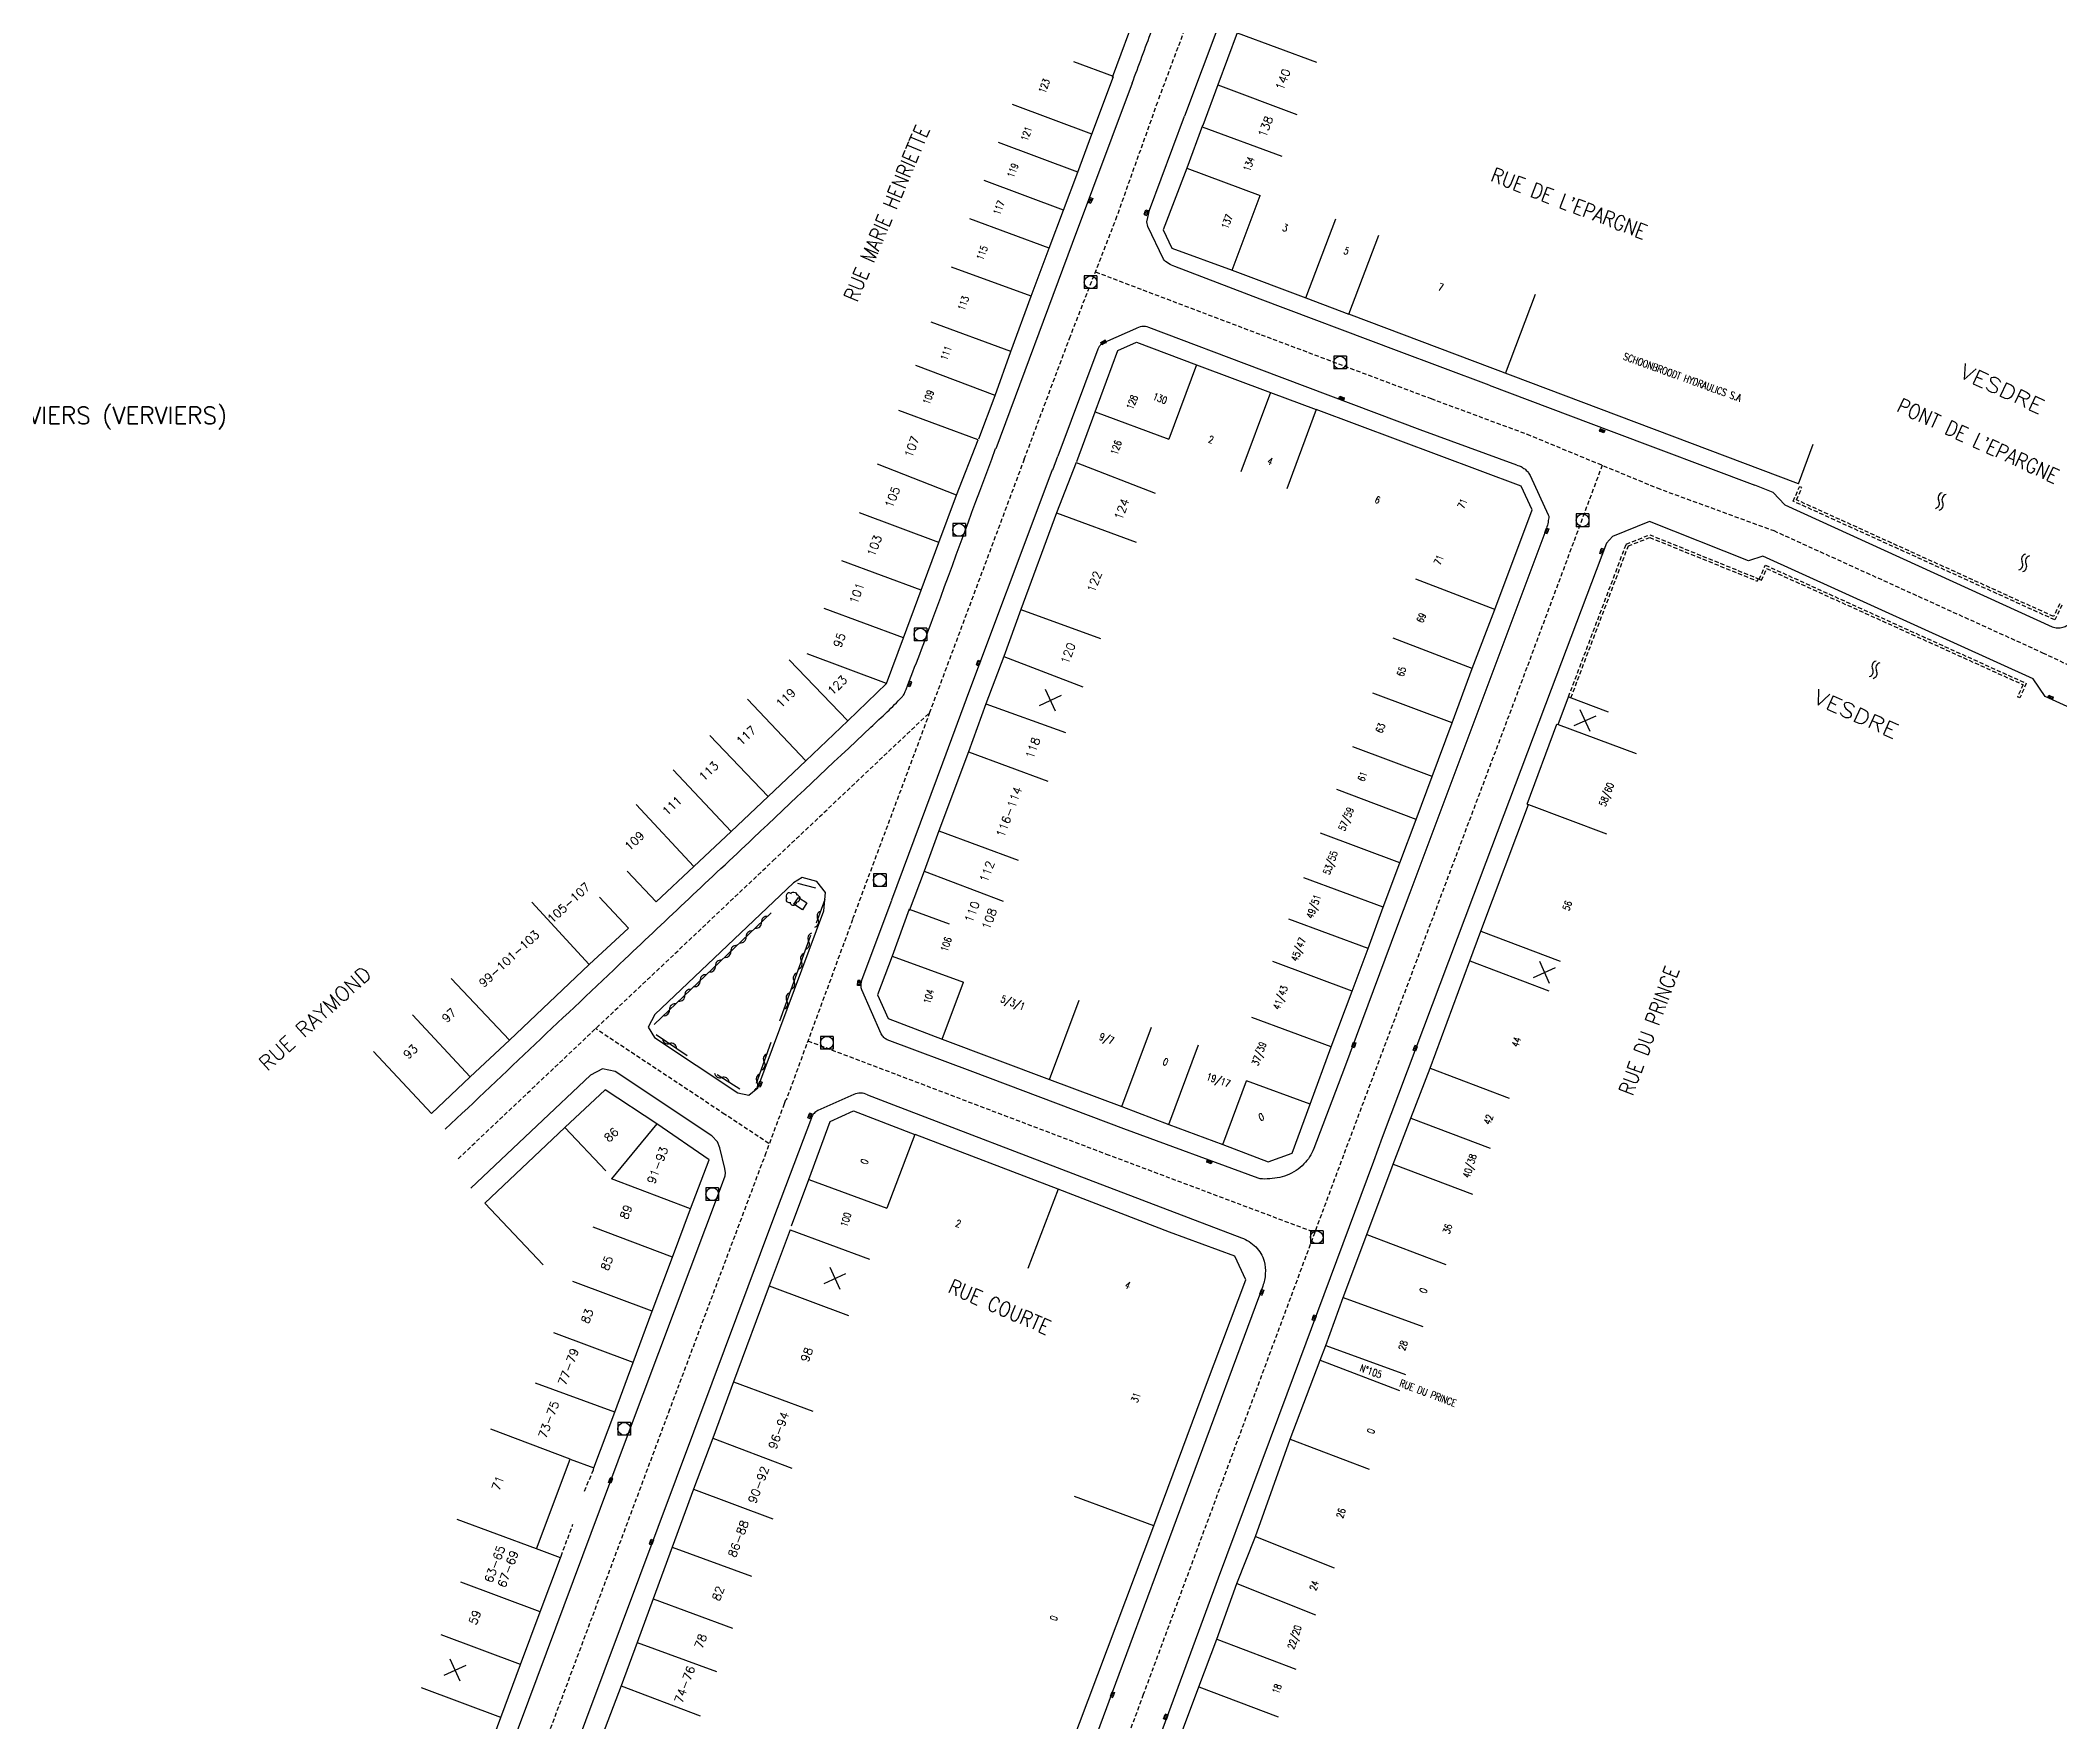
# Model space of a CAD drawing. Header units: millimetres. Extents: x 256000 to 257000, y 144000 to 145001.
# Drawn here: x 256519 to 256757.5, y 144110.5 to 144309 of the extents above; entities that cross this region are included whole.
import ezdxf
from ezdxf.enums import TextEntityAlignment as Align

# ---------------------------------------------------------------- set-up
doc = ezdxf.new("R2010")
doc.units = ezdxf.units.MM
doc.linetypes.add('DASHED', pattern=[0.75, 0.5, -0.25])
doc.layers.get('0').update_dxf_attribs({"linetype": 'CONTINUOUS'})
for name, color, linetype in [('W0001', 6, 'DASHED'), ('W0008', 7, 'CONTINUOUS'), ('W0100', 7, 'CONTINUOUS'), ('W0112', 1, 'DASHED'), ('W0300', 7, 'CONTINUOUS'), ('W0310', 3, 'CONTINUOUS'), ('W0400', 7, 'CONTINUOUS'), ('W0420', 7, 'CONTINUOUS'), ('W0500', 5, 'DASHED'), ('W0980', 7, 'CONTINUOUS'), ('W0984', 7, 'CONTINUOUS'), ('W0989', 7, 'CONTINUOUS'), ('W0991', 7, 'CONTINUOUS'), ('W1102', 7, 'CONTINUOUS')]:
    doc.layers.add(name, color=color, linetype=linetype)
doc.styles.get("Standard").update_dxf_attribs({"font": 'romans.shx', "width": 0.85})

# ---------------------------------------------------------------- blocks, each defined once
blk = doc.blocks.new('t500o')
at = {"color": 0, "linetype": 'Continuous'}
for centre, start, end in [((-0.5, 0.625), 216.8699, 323.1301), ((0.5, -0.125), 36.8699, 143.1301), ((0.5, -0.625), 36.8699, 143.1301), ((-0.5, 0.125), 216.8699, 323.1301)]:
    blk.add_arc(centre, 0.625, start, end, dxfattribs=at)
blk = doc.blocks.new('t991o')
at = {"color": 0, "linetype": 'Continuous'}
for p, q in [((-1, 1), (1, -1)), ((-1, -1), (1, 1))]:
    blk.add_line(p, q, dxfattribs=at)
blk = doc.blocks.new('T400')
for p, q in [((-0.15, 0.3), (0.15, 0.3)), ((-0.15, -0.25), (-0.15, 0.3)), ((-0.15, 0.15), (0.15, 0.15)), ((-0.15, 0), (0.15, 0)), ((0.15, 0.3), (0.15, -0.25)), ((-0.15, -0.15), (0.15, -0.15)), ((-0.15, -0.25), (-0.15, -0.3)), ((-0.15, -0.3), (0.15, -0.3)), ((0.15, -0.3), (0.15, -0.25))]:
    blk.add_line(p, q)
blk = doc.blocks.new('T420')
for p, q in [((0.75, 0.75), (-0.75, 0.75)), ((-0.75, 0.75), (-0.75, -0.75)), ((0.75, 0.75), (0.75, -0.75)), ((0.75, -0.75), (-0.75, -0.75))]:
    blk.add_line(p, q)
blk.add_ellipse((0, 0), major_axis=(-0.53, 0.53), ratio=1, start_param=3.926991, end_param=10.210176)
blk = doc.blocks.new('T300')
for p, q in [((-0.8, 0.51), (-0.86, 0.34)), ((-0.86, 0.34), (-0.86, 0.17)), ((-0.86, 0.17), (-0.74, 0.06)), ((-0.69, 0.63), (-0.8, 0.51)), ((-0.8, -0.06), (-0.74, 0.06)), ((-0.74, 0.06), (-0.69, 0.11)), ((-0.57, 0.69), (-0.69, 0.63)), ((-0.46, 0.69), (-0.57, 0.69)), ((-0.29, 0.63), (-0.46, 0.69)), ((-0.29, 0.63), (-0.17, 0.74)), ((-0.23, 0.57), (-0.29, 0.63)), ((-0.17, 0.74), (-0.06, 0.8)), ((-0.06, 0.8), (0.06, 0.8)), ((0.06, 0.8), (0.23, 0.74)), ((0.23, 0.74), (0.34, 0.63)), ((0.34, 0.63), (0.4, 0.51)), ((0.46, 0.46), (0.34, 0.46)), ((0.4, 0.51), (0.4, 0.46)), ((0.57, 0.4), (0.46, 0.46)), ((0.57, 0.4), (0.69, 0.29)), ((0.69, 0.29), (0.74, 0.17)), ((0.74, 0.06), (0.69, -0.17)), ((0.74, 0.17), (0.74, 0.06)), ((-0.8, -0.17), (-0.8, -0.06)), ((-0.8, -0.23), (-0.8, -0.17)), ((-0.74, -0.34), (-0.8, -0.23)), ((-0.69, -0.4), (-0.74, -0.34)), ((-0.51, -0.46), (-0.69, -0.4)), ((-0.4, -0.46), (-0.51, -0.46)), ((-0.4, -0.46), (-0.34, -0.46)), ((-0.34, -0.46), (-0.34, -0.4)), ((-0.34, -0.51), (-0.34, -0.46)), ((-0.29, -0.63), (-0.34, -0.51)), ((-0.17, -0.74), (-0.29, -0.63)), ((-0.06, -0.8), (-0.17, -0.74)), ((0.06, -0.8), (-0.06, -0.8)), ((0.17, -0.74), (0.06, -0.8)), ((0.23, -0.69), (0.17, -0.74)), ((0.29, -0.46), (0.23, -0.46)), ((0.29, -0.63), (0.23, -0.69)), ((0.46, -0.4), (0.29, -0.46)), ((0.34, -0.51), (0.29, -0.63)), ((0.34, -0.51), (0.34, -0.46)), ((0.57, -0.34), (0.46, -0.4)), ((0.63, -0.29), (0.57, -0.34)), ((0.69, -0.17), (0.63, -0.29))]:
    blk.add_line(p, q)
blk = doc.blocks.new('t310o')
at = {"color": 0, "linetype": 'Continuous'}
for centre, start, end in [((-0.5, 0.38), 216.8699, 323.1304), ((0.5, -0.37), 36.8699, 143.1303)]:
    blk.add_arc(centre, 0.625, start, end, dxfattribs=at)

msp = doc.modelspace()

# ---------------------------------------------------------------- linework, layer by layer
at = {"layer": 'W0001'}
msp.add_line((256614.93, 144205.23), (256607.07, 144183.89), dxfattribs=at)
msp.add_lwpolyline([(256295.03, 144586.36, -0.000002), (256297.34, 144577.54, 0.000001), (256299.64, 144568.73, 0.000219)], format="xyb", dxfattribs=at)
for points in [[(256731.47, 144411.24), (256721.16, 144402.53), (256708.43, 144392.88), (256696.97, 144382.01), (256691.31, 144375.23), (256665.42, 144340.48), (256651.03, 144302.02)], [(256635.2, 144259.57), (256640.54, 144273.83), (256646.02, 144287.88), (256651.05, 144302.02)], [(256643.61, 144281.69), (256663.17, 144274.28), (256683.24, 144266.73), (256694.58, 144262.53), (256709.93, 144256.18), (256723.71, 144251.14), (256755.46, 144236.73), (256764.88, 144232.25), (256788.39, 144221.55), (256827.21, 144203.9), (256854.76, 144191.33), (256871.61, 144183.31)], [(256635.19, 144259.57), (256624.02, 144229.65), (256614.91, 144205.24)], [(256703.45, 144258.86), (256693.22, 144231.4), (256684.49, 144208.25), (256672.9, 144177.41), (256662.95, 144150.65), (256655.12, 144129.55), (256649.26, 144113.72), (256644.41, 144100.59), (256635.98, 144077.86), (256628.01, 144056.34), (256620.76, 144036.76)], [(256568.34, 144176.98), (256605.55, 144212.18), (256624.02, 144229.65), (256624.02, 144229.65)], [(256605.03, 144178.78), (256599.84, 144182.22), (256589.19, 144189.28), (256584.58, 144192.34), (256584.58, 144192.34)], [(256609.65, 144190.9), (256644.88, 144177.54), (256669.51, 144168.29)], [(256607.02, 144183.92), (256606.85, 144183.47), (256604.69, 144177.69), (256593.32, 144147.38), (256571.31, 144088.5), (256567.42, 144077.98), (256566.55, 144075.64), (256557.42, 144051.17)]]:
    msp.add_lwpolyline(points, dxfattribs=at)
at = {"layer": 'W0008'}
for p, q in [((256690.11, 144268.32), (256679.18, 144272.43)), ((256693.38, 144258.88), (256681.95, 144263.05)), ((256638.56, 144258.32), (256639.16, 144259.93)), ((256723.66, 144255.66), (256721.49, 144256.51)), ((256720.74, 144247.58), (256709.05, 144252.23)), ((256679.17, 144204.22), (256673.01, 144187.72)), ((256629.12, 144187.24), (256619.02, 144191.04)), ((256616.7, 144184.52), (256619.74, 144183.35)), ((256677.48, 144179.49), (256676.43, 144176.64))]:
    msp.add_line(p, q, dxfattribs=at)
for points in [[(256345.12, 144420.41, 0.000002), (256349.62, 144406.3, 0.000003), (256352.75, 144396.5, 0.00002)], [(256588.5, 144540.84, 0.000001), (256583.45, 144543.53, 0.000075)], [(256355.22, 144388.75, -0.000007), (256362.36, 144366.39, -0.00164)], [(256455.11, 144395.52, -0.000004), (256462.65, 144403.97, -0.000047)], [(256647.94, 144303.97, 0.000564), (256650.25, 144310.2, -0.000353), (256659.77, 144335.96, -0.001329)], [(256679.18, 144272.43), (256663.07, 144278.48), (256652.99, 144282.31, -0.055358), (256652.24, 144282.69, -0.140519), (256651.63, 144283.2), (256649.79, 144287.04), (256649.68, 144287.59), (256649.98, 144288.97), (256654.14, 144300.07)], [(256681.95, 144263.05), (256663.27, 144270.09), (256649.92, 144275.13, 0.115948), (256649.1, 144275.26, 0.080794), (256648.32, 144274.97), (256645.02, 144273.5, 0.0788), (256644.27, 144273.12, 0.065991), (256644.05, 144272.87, 0.054862), (256643.9, 144272.57), (256639.16, 144259.93)], [(256723.66, 144255.66), (256725.01, 144254.17), (256756.58, 144239.8, 0.097521), (256757.22, 144239.65, 0.081488), (256757.85, 144239.73, 0.076501), (256758.39, 144239.97, 0.123584), (256758.8, 144240.42), (256766.59, 144255.15), (256773.74, 144268.51)], [(256566.83, 144180.46, -0.00027), (256588.04, 144200.54, -0.00038), (256603.17, 144214.82, -0.000069), (256617.07, 144227.92, 0.000493), (256619.01, 144229.75, 0.012399), (256620.73, 144231.47, 0.067927), (256621, 144231.83, 0.018183), (256621.11, 144232.05, 0.011816), (256621.25, 144232.4, 0.005554), (256624.41, 144240.76, -0.001628), (256631.82, 144260.83, -0.000118)], [(256693.38, 144258.88, -0.053195), (256693.87, 144258.7, -0.05214), (256694.31, 144258.42, -0.050084), (256694.66, 144258.08, -0.065839), (256694.93, 144257.67), (256697.09, 144253.02, -0.132932), (256697.14, 144252.66, -0.011532), (256697.09, 144252.32, -0.03881), (256696.93, 144251.6, -0.016092), (256696.69, 144250.9), (256689.02, 144230.42), (256680.72, 144208.39), (256679.17, 144204.22)], [(256619.02, 144191.04, -0.089031), (256618.61, 144191.31, -0.102148), (256618.31, 144191.71), (256616.02, 144196.91, -0.106766), (256615.92, 144197.44, -0.050655), (256615.96, 144197.81, -0.036585), (256616.07, 144198.17), (256619.57, 144207.53)], [(256673.01, 144187.72), (256669.38, 144178.18, -0.049643), (256668.9, 144177.21, -0.052562), (256668.23, 144176.36, -0.103547), (256666.23, 144175.03, -0.084961), (256663.9, 144174.6, -0.100904), (256662.81, 144174.69), (256646.97, 144180.53), (256629.12, 144187.24)], [(256616.7, 144184.52, 0.109913), (256615.86, 144184.73, 0.112182), (256615.07, 144184.57), (256610.83, 144182.67, 0.101826), (256610.38, 144182.34, 0.049615), (256610.2, 144182.1, 0.045795), (256610.07, 144181.83), (256605.47, 144169.64)], [(256619.74, 144183.35), (256642.78, 144174.54), (256660.86, 144167.64, -0.048231), (256661.76, 144167.2, -0.061675), (256662.54, 144166.57, -0.056096), (256663.15, 144165.8, -0.076373), (256663.53, 144164.89, -0.072867), (256663.67, 144163.4, -0.075702), (256663.37, 144161.94), (256654.43, 144137.85), (256645.98, 144115.02), (256633.54, 144081.4), (256617.35, 144037.71)]]:
    msp.add_lwpolyline(points, format="xyb", dxfattribs=at)
for points in [[(256736.6, 144411.31), (256724.07, 144400.58), (256714.53, 144392.59), (256710.12, 144389.18), (256702.82, 144384.07), (256691.51, 144370.51), (256690.04, 144365.06), (256678.28, 144350.76), (256669.51, 144339.97), (256669.49, 144339.99), (256668.84, 144339.07), (256668.49, 144338.21), (256660.37, 144316.76), (256654.12, 144300.08)], [(256647.95, 144303.97), (256640.87, 144285.04), (256631.85, 144260.82)], [(256690.11, 144268.32), (256704.52, 144262.9), (256721.49, 144256.51)], [(256638.51, 144258.34), (256637.51, 144255.67), (256628.75, 144232.29), (256625.56, 144223.68), (256619.51, 144207.5)], [(256709.05, 144252.23), (256704.67, 144250.45), (256703.96, 144249.68), (256697.42, 144232.37), (256688.26, 144208.11), (256677.48, 144179.49)], [(256787.86, 144216.95), (256755.75, 144231.55), (256754.34, 144233.66), (256722.41, 144248.11), (256720.74, 144247.58)], [(256607.93, 144209.54), (256591.59, 144194.02), (256590.77, 144192.53), (256591.52, 144191.29), (256601.38, 144184.76), (256602.68, 144184.47), (256603.75, 144185.36), (256611.52, 144206.26), (256611.74, 144208.43), (256610.69, 144209.72), (256608.98, 144210.18), (256607.93, 144209.54), (256607.93, 144209.54)], [(256549.13, 144101.12), (256561.34, 144088.29), (256562.08, 144087.69), (256562.87, 144087.59), (256566.63, 144088.27), (256567.36, 144088.57), (256567.73, 144089.17), (256575.58, 144110.11), (256588.34, 144144.27), (256599.43, 144173.8), (256599.86, 144174.95), (256599.9, 144175.33), (256599.85, 144175.82), (256599.24, 144178.27), (256598.96, 144178.99), (256598.3, 144179.68), (256586.87, 144187.27), (256585.38, 144187.6), (256583.97, 144186.86), (256577.65, 144180.88), (256569.84, 144173.49), (256569.84, 144173.49)], [(256676.43, 144176.64), (256666.19, 144149.2), (256658.1, 144127.46), (256647.73, 144099.38), (256638.42, 144074.32), (256631.25, 144054.96), (256624.17, 144035.82)], [(256605.47, 144169.64), (256598.3, 144150.48), (256583.39, 144110.62), (256574.89, 144087.82), (256570.55, 144076.08), (256560.8, 144049.96)]]:
    msp.add_lwpolyline(points, dxfattribs=at)
at = {"layer": 'W0100'}
for p, q in [((256645.74, 144304.75), (256641.06, 144306.51)), ((256726.62, 144256.67), (256673.54, 144276.69)), ((256726.62, 144256.67), (256728.38, 144261.35)), ((256698.26, 144228.25), (256699.47, 144231.51)), ((256699.47, 144231.51), (256704.15, 144229.74)), ((256694.59, 144218.86), (256698.11, 144228.31)), ((256698.11, 144228.31), (256698.26, 144228.25)), ((256694.59, 144218.86), (256694.74, 144218.8)), ((256621.62, 144206.43), (256626.32, 144204.72))]:
    msp.add_line(p, q, dxfattribs=at)
for points in [[(256680.3, 144338.61), (256675.61, 144340.36), (256671.05, 144338.3), (256668.99, 144333.09), (256665.44, 144323.6), (256662.62, 144315.99), (256660.36, 144309.93), (256658.05, 144303.78), (256656.28, 144298.98)], [(256645.63, 144304.7), (256648.57, 144312.63)], [(256629.83, 144261.97), (256631.76, 144267.11), (256633.6, 144272.3), (256636, 144278.81), (256638.15, 144284.49), (256639.83, 144289), (256641.51, 144293.47), (256643.18, 144297.95), (256645.74, 144304.75)], [(256656.26, 144298.99), (256654.39, 144293.94), (256651.62, 144286.66), (256652.62, 144284.51), (256659.74, 144281.88), (256668.46, 144278.62), (256673.54, 144276.69)], [(256641.39, 144259.3), (256643.58, 144265.18), (256646.26, 144272.42), (256648.44, 144273.39), (256655.55, 144270.72), (256664.29, 144267.45), (256669.67, 144265.46)], [(256673.91, 144196.75), (256675.81, 144201.81), (256677.6, 144206.68), (256679.54, 144211.91), (256681.47, 144217.03), (256683.37, 144222.12), (256685.73, 144228.46), (256688.08, 144234.85), (256690.77, 144241.85), (256695.17, 144253.58), (256693.9, 144256.4), (256669.66, 144265.46)], [(256588.29, 144210.95), (256591.71, 144207.3), (256596.19, 144211.5), (256600.58, 144215.62), (256604.96, 144219.74), (256609.39, 144223.97), (256614.38, 144228.7), (256618.93, 144233.09), (256620.95, 144238.5), (256623.01, 144244.1), (256625.11, 144249.74), (256627.19, 144255.33), (256629.75, 144261.85)], [(256641.34, 144259.18), (256639.02, 144253.23), (256634.81, 144241.83), (256632.78, 144236.27), (256630.66, 144230.7), (256628.6, 144225.04), (256625.11, 144215.69), (256623.36, 144210.93), (256621.6, 144206.27)], [(256678.78, 144176.34), (256680.87, 144181.77), (256683.13, 144187.69), (256687.82, 144200.36), (256689.14, 144203.84), (256694.74, 144218.8)], [(256565.2, 144182.34), (256569.78, 144186.67), (256574.4, 144190.99), (256583.82, 144199.91), (256588.47, 144204.21), (256585.05, 144207.85), (256585.05, 144207.85)], [(256621.62, 144206.43), (256619.6, 144200.91), (256617.88, 144196.34), (256619.11, 144193.55), (256625.52, 144191.09), (256638.19, 144186.34)], [(256638.19, 144186.35), (256646.73, 144183.16), (256652.28, 144181.04), (256658.64, 144178.68), (256664.01, 144176.6), (256666.82, 144177.63), (256668.95, 144183.42), (256671.45, 144190.18), (256673.91, 144196.75)], [(256550.62, 144102.84), (256556.65, 144096.47), (256562.79, 144090.01), (256565.73, 144090.63), (256568.26, 144097.34), (256570.59, 144103.47), (256573.38, 144111.02), (256575.72, 144117.27), (256578.03, 144123.47), (256580.42, 144129.86), (256577.61, 144130.91), (256581.56, 144141.52), (256584.37, 144140.47), (256586.84, 144147.04), (256589.02, 144152.93), (256591.27, 144158.99), (256593.64, 144165.37), (256595.79, 144171.05), (256598, 144176.86), (256591.81, 144181.11), (256585.69, 144185.11), (256580.96, 144180.65), (256571.51, 144171.73), (256571.51, 144171.73)], [(256607.72, 144169.06), (256609.76, 144174.53), (256612.28, 144181.38), (256615.03, 144182.64), (256622.29, 144179.84)], [(256640.6, 144107.31), (256650.51, 144133.62), (256656.74, 144150.38), (256661.35, 144162.7), (256660.06, 144165.49), (256652.35, 144168.31), (256639.21, 144173.37), (256622.32, 144179.86)], [(256651.01, 144101.79), (256655.81, 144114.61), (256657.93, 144120.25), (256660.3, 144126.82), (256662.5, 144132.36), (256666.61, 144143.88), (256670.15, 144153.18), (256670.8, 144154.92), (256672.85, 144160.58), (256675.64, 144168.04), (256678.78, 144176.34)], [(256607.54, 144168.6), (256605.06, 144161.97), (256600.85, 144150.63), (256598.41, 144143.99), (256596.13, 144137.95), (256593.6, 144131.13), (256591.36, 144125), (256589.47, 144119.87), (256587.6, 144114.75), (256585.39, 144108.97), (256582.96, 144102.56), (256581.23, 144097.91), (256579.09, 144092.19), (256576.09, 144084.13), (256573.12, 144076.3), (256571.67, 144072.24), (256569.89, 144067.4), (256567.38, 144060.72), (256565.58, 144055.98), (256564.15, 144051.99)]]:
    msp.add_lwpolyline(points, dxfattribs=at)
msp.add_lwpolyline([(256608, 144207.04), (256608, 144207.04), (256608.53, 144207.84), (256609.53, 144207.19), (256609, 144206.38)], close=True, dxfattribs=at)
at = {"layer": 'W0112'}
for p, q in [((256727.03, 144256.22), (256726.76, 144256.33)), ((256721.89, 144245.47), (256721.77, 144245.19)), ((256752.78, 144231.4), (256752.5, 144231.52)), ((256583.27, 144137.74), (256584.32, 144140.26)), ((256584.32, 144140.26), (256584.37, 144140.47)), ((256580.5, 144130.05), (256581.89, 144133.82)), ((256580.42, 144129.86), (256580.5, 144130.05))]:
    msp.add_line(p, q, dxfattribs=at)
for points in [[(256757.74, 144242.36), (256756.91, 144240.6), (256726.01, 144254.62), (256726.76, 144256.33)], [(256757.48, 144242.5), (256756.77, 144241), (256726.41, 144254.77), (256727.03, 144256.22)], [(256699.47, 144231.51), (256706.3, 144249.56), (256709.06, 144250.66), (256721.89, 144245.47)], [(256699.76, 144231.4), (256706.54, 144249.33), (256709.06, 144250.33), (256721.77, 144245.19)], [(256721.99, 144245.4), (256722.72, 144247.07), (256753.54, 144233.1), (256752.78, 144231.4)], [(256721.99, 144245.4), (256722.27, 144245.28), (256722.87, 144246.67), (256753.15, 144232.95), (256752.5, 144231.52)]]:
    msp.add_lwpolyline(points, dxfattribs=at)
at = {"layer": 'W0310'}
for p, q in [((256610.57, 144208.92), (256608.45, 144209.49)), ((256605.32, 144206), (256591.48, 144192.84)), ((256610.67, 144204.82), (256611.69, 144207.61)), ((256606.32, 144193.26), (256609.99, 144203.36)), ((256591.72, 144191.64), (256595.39, 144189.19)), ((256603.59, 144185.9), (256605.33, 144190.76)), ((256598.92, 144186.91), (256601.61, 144185.25))]:
    msp.add_line(p, q, dxfattribs=at)
at = {"layer": 'W1102'}
for p, q in [((256660.36, 144309.93), (256669.73, 144306.44)), ((256658.05, 144303.78), (256667.41, 144300.27)), ((256643.18, 144297.95), (256633.82, 144301.46)), ((256656.22, 144298.81), (256665.61, 144295.36)), ((256641.51, 144293.47), (256632.14, 144296.98)), ((256654.39, 144293.94), (256663.07, 144290.72)), ((256639.83, 144289), (256630.45, 144292.49)), ((256659.74, 144281.88), (256663.07, 144290.72)), ((256638.15, 144284.49), (256628.77, 144287.97)), ((256668.46, 144278.62), (256672.01, 144287.96)), ((256673.54, 144276.69), (256677.06, 144286.04)), ((256636, 144278.81), (256626.61, 144282.26)), ((256692.03, 144269.71), (256695.56, 144279.07)), ((256633.6, 144272.3), (256624.22, 144275.75)), ((256631.76, 144267.11), (256622.4, 144270.63)), ((256655.55, 144270.72), (256652.27, 144261.95)), ((256664.29, 144267.45), (256660.78, 144258.08)), ((256629.75, 144261.85), (256620.38, 144265.34)), ((256643.58, 144265.18), (256652.27, 144261.95)), ((256669.67, 144265.46), (256666.21, 144256.08)), ((256627.19, 144255.33), (256617.88, 144258.98)), ((256641.34, 144259.18), (256650.66, 144255.56)), ((256625.11, 144249.74), (256615.74, 144253.23)), ((256639.02, 144253.23), (256648.41, 144249.77)), ((256623.01, 144244.1), (256613.64, 144247.58)), ((256690.77, 144241.85), (256681.43, 144245.43)), ((256620.95, 144238.5), (256611.57, 144241.95)), ((256634.81, 144241.83), (256644.2, 144238.4)), ((256618.93, 144233.09), (256609.56, 144236.58)), ((256688.08, 144234.85), (256678.75, 144238.43)), ((256614.38, 144228.7), (256607.44, 144235.9)), ((256632.78, 144236.27), (256642.12, 144232.71)), ((256685.73, 144228.46), (256676.37, 144231.96)), ((256609.39, 144223.97), (256602.51, 144231.24)), ((256630.66, 144230.7), (256640.06, 144227.29)), ((256604.96, 144219.74), (256598.05, 144226.97)), ((256698.26, 144228.25), (256707.48, 144224.81)), ((256628.6, 144225.04), (256637.97, 144221.55)), ((256683.37, 144222.12), (256674, 144225.61)), ((256600.58, 144215.62), (256593.72, 144222.9)), ((256681.47, 144217.03), (256672.11, 144220.56)), ((256596.19, 144211.5), (256589.35, 144218.79)), ((256694.74, 144218.8), (256703.96, 144215.36)), ((256625.11, 144215.69), (256634.49, 144212.23)), ((256679.54, 144211.91), (256670.19, 144215.44)), ((256623.36, 144210.93), (256632.71, 144207.4)), ((256677.6, 144206.68), (256668.22, 144210.13)), ((256583.82, 144199.91), (256577.04, 144207.26)), ((256675.81, 144201.81), (256666.43, 144205.26)), ((256689.14, 144203.84), (256698.49, 144200.3)), ((256619.6, 144200.91), (256628.04, 144197.83)), ((256574.4, 144190.99), (256567.52, 144198.25)), ((256673.91, 144196.75), (256664.54, 144200.25)), ((256687.82, 144200.36), (256697.17, 144196.82)), ((256625.52, 144191.09), (256628.04, 144197.83)), ((256569.78, 144186.67), (256562.95, 144193.98)), ((256638.19, 144186.35), (256641.69, 144195.72)), ((256671.45, 144190.18), (256662.09, 144193.67)), ((256646.73, 144183.16), (256650.23, 144192.52)), ((256565.2, 144182.34), (256558.36, 144189.63)), ((256652.28, 144181.04), (256655.76, 144190.42)), ((256683.13, 144187.69), (256692.47, 144184.13)), ((256658.64, 144178.68), (256661.43, 144186.19)), ((256668.95, 144183.42), (256661.43, 144186.19)), ((256680.87, 144181.77), (256690.21, 144178.21)), ((256580.96, 144180.65), (256585.77, 144175.55)), ((256591.81, 144181.11), (256586.44, 144174.62)), ((256622.29, 144179.84), (256618.97, 144171.15)), ((256595.79, 144171.05), (256586.44, 144174.62)), ((256609.76, 144174.53), (256618.97, 144171.15)), ((256678.78, 144176.34), (256688.13, 144172.8)), ((256639.21, 144173.37), (256635.64, 144164.03)), ((256571.51, 144171.73), (256578.37, 144164.45)), ((256593.64, 144165.37), (256584.29, 144168.89)), ((256607.54, 144168.6), (256616.91, 144165.11)), ((256675.64, 144168.04), (256684.99, 144164.5)), ((256591.27, 144158.99), (256581.9, 144162.48)), ((256605.06, 144161.97), (256614.43, 144158.49)), ((256672.85, 144160.58), (256682.26, 144157.18)), ((256589.02, 144152.93), (256579.64, 144156.41)), ((256670.15, 144153.18), (256679.5, 144149.61)), ((256670.8, 144154.92), (256680.21, 144151.51)), ((256586.84, 144147.04), (256577.46, 144150.5)), ((256600.85, 144150.63), (256610.24, 144147.19)), ((256581.56, 144141.52), (256572.2, 144145.04)), ((256598.41, 144143.99), (256607.76, 144140.45)), ((256666.61, 144143.88), (256675.95, 144140.31)), ((256596.13, 144137.95), (256605.51, 144134.48)), ((256650.51, 144133.62), (256641.13, 144137.1)), ((256577.61, 144130.91), (256568.24, 144134.4)), ((256662.5, 144132.36), (256671.79, 144128.68)), ((256593.6, 144131.13), (256602.99, 144127.69)), ((256578.03, 144123.47), (256568.66, 144126.98)), ((256660.3, 144126.82), (256669.6, 144123.14)), ((256591.36, 144125), (256600.75, 144121.55)), ((256575.72, 144117.27), (256566.35, 144120.77)), ((256589.47, 144119.87), (256598.86, 144116.43)), ((256657.93, 144120.25), (256667.29, 144116.73)), ((256587.6, 144114.75), (256596.94, 144111.19)), ((256573.38, 144111.02), (256564.01, 144114.52)), ((256655.81, 144114.61), (256665.17, 144111.09))]:
    msp.add_line(p, q, dxfattribs=at)

# ---------------------------------------------------------------- block references
at = {"layer": 'W0300'}
msp.add_blockref('T300', (256607.94, 144207.67), dxfattribs=at)
at = {"layer": 'W0310'}
for p, rotation in [((256604.16, 144204.9), 223.5610515098822), ((256610.83, 144205.27), 69.93667588845192), ((256602.35, 144203.18), 223.5610515098822), ((256609.73, 144202.66), 70.01707560710719), ((256598.73, 144199.74), 223.5610515098822), ((256600.54, 144201.46), 223.5610515098822), ((256608.88, 144200.31), 70.01707560710719), ((256596.92, 144198.01), 223.5610515098822), ((256608.02, 144197.96), 70.01707560710719), ((256595.11, 144196.29), 223.5610515098822), ((256607.17, 144195.61), 70.01707560710719), ((256593.29, 144194.57), 223.5610515098822), ((256593.31, 144190.58), 326.3099324742299), ((256604.49, 144188.41), 70.40348461169131), ((256599.48, 144186.57), 328.3233490603264), ((256603.65, 144186.05), 70.40348461169131)]:
    msp.add_blockref('t310o', p, dxfattribs=dict(at, rotation=rotation))
at = {"layer": 'W0400'}
for p, rotation in [((256643.03, 144290.13), 338.5688173141244), ((256649.6, 144288.7), 341.8245602567293), ((256644.56, 144273.37), 117.0113937342501), ((256672.7, 144266.77), 70.54201431385829), ((256703.42, 144262.93), 248.536588676073), ((256696.91, 144251.12), 339.6555277318301), ((256703.41, 144248.7), 162.173150941508), ((256629.79, 144235.52), 339.4709), ((256621.67, 144233.02), 159.6094), ((256756.42, 144231.46), 66.51926787888392), ((256615.67, 144197.73), 176.9503471731007), ((256674.13, 144190.43), 339.1791083768434), ((256681.36, 144190.03), 159.1305202323208), ((256603.99, 144185.79), 338.4346450780687), ((256609.9, 144182.03), 158.9818406744679), ((256657.05, 144176.62), 250.8136521030193), ((256663.24, 144161.22), 339.8415547640646), ((256669.43, 144158.19), 160.5123767844411), ((256586.35, 144138.99), 159.5185), ((256591.16, 144131.73), 339.498), ((256645.62, 144113.72), 339.8673182376139), ((256651.91, 144111.06), 159.226907861888)]:
    msp.add_blockref('T400', p, dxfattribs=dict(at, rotation=rotation))
at = {"layer": 'W0420'}
for p in [(256643.03, 144280.47), (256672.5, 144270.98), (256701.13, 144252.36), (256627.5, 144251.23), (256622.94, 144238.87), (256618.14, 144209.86), (256611.9, 144190.68), (256598.36, 144172.8), (256669.74, 144167.71), (256587.95, 144145.09)]:
    msp.add_blockref('T420', p, dxfattribs=at)
at = {"layer": 'W0500', "rotation": 66.51926878950039}
for p in [(256743.43, 144254.59), (256753.28, 144247.34), (256735.62, 144234.72)]:
    msp.add_blockref('t500o', p, dxfattribs=at)
at = {"layer": 'W0991'}
for p, rotation in [((256638.3, 144231.1), 70.04363218932892), ((256701.45, 144228.71), 69.21989826656672), ((256696.65, 144198.97), 68.97330111677262), ((256612.86, 144162.84), 69.5147591062971), ((256567.99, 144116.59), 69.54579140874714)]:
    msp.add_blockref('t991o', p, dxfattribs=dict(at, rotation=rotation))

# ---------------------------------------------------------------- texts
at = {"layer": 'W0500', "width": 1.2}
for rotation, p in [(335.0792, (256750.67, 144267.88)), (335.9297, (256733.42, 144229.49))]:
    msp.add_text('VESDRE', height=1.75, rotation=rotation, dxfattribs=at).set_placement(p, align=Align.MIDDLE)
at = {"layer": 'W0980'}
msp.add_text('VERVIERS (VERVIERS)', height=2, dxfattribs=at).set_placement((256526.84, 144264.61), align=Align.MIDDLE)
at = {"layer": 'W0984', "width": 0.776471}
for s, rotation, p in [('SCHOONBROODT HYDRAULICS S.A', 340.0518, (256712.92, 144269.26)), ('N°105', 340.6752, (256676.14, 144151.88)), ('RUE DU PRINCE', 339.4124, (256682.89, 144149.3))]:
    msp.add_text(s, height=0.85, rotation=rotation, dxfattribs=at).set_placement(p, align=Align.MIDDLE)
at = {"layer": 'W0989', "width": 0.857143}
for s, rotation, p in [('RUE MARIE HENRIETTE', 67.1291, (256618.96, 144288.63)), ("RUE DE L'EPARGNE", 339.0028, (256699.53, 144289.79)), ("PONT DE L'EPARGNE", 335.3376, (256747.84, 144261.75)), ('RUE DU PRINCE', 69.516, (256709, 144192.13)), ('RUE COURTE', 336.6064, (256632.28, 144159.5))]:
    msp.add_text(s, height=1.75, rotation=rotation, dxfattribs=at).set_placement(p, align=Align.MIDDLE)
at = {"layer": 'W0989'}
msp.add_text('RUE RAYMOND', height=1.75, rotation=42.2776, dxfattribs=at).set_placement((256551.44, 144193.55), align=Align.MIDDLE)
at = {"layer": 'W0991'}
for s, rotation, p in [('140', 69.5435, (256665.76, 144304.41)), ('138', 69.4518, (256663.69, 144298.84)), ('107', 69.5917, (256621.91, 144261.03)), ('105', 68.5737, (256619.63, 144255.09)), ('124', 68.7254, (256646.71, 144253.67)), ('103', 69.5903, (256617.5, 144249.36)), ('122', 69.7233, (256643.48, 144245.11)), ('101', 69.6116, (256615.42, 144243.74)), ('95', 69.7803, (256613.37, 144238.21)), ('120', 69.9208, (256640.37, 144236.65)), ('123', 43.9475, (256613.12, 144232.89)), ('119', 43.9475, (256607.03, 144231.38)), ('117', 43.4257, (256602.36, 144226.94)), ('118', 70.0436, (256636.21, 144225.48)), ('113', 43.6869, (256597.93, 144222.74)), ('116-114', 69.5395, (256633.41, 144217.92)), ('111', 43.3047, (256593.59, 144218.65)), ('109', 43.1854, (256589.16, 144214.51)), ('112', 69.7669, (256630.8, 144210.89)), ('105-107', 42.6994, (256581.4, 144207.2)), ('110', 69.3464, (256629.03, 144206.13)), ('108', 69.3464, (256631.07, 144205.3)), ('99-101-103', 42.6994, (256574.36, 144200.6)), ('97', 43.4386, (256567.27, 144193.91)), ('93', 43.0688, (256562.71, 144189.62)), ('86', 43.3175, (256586.43, 144179.81)), ('91-93', 69.1383, (256591.89, 144176.22)), ('89', 69.1383, (256588.17, 144170.7)), ('85', 69.3406, (256585.91, 144164.65)), ('83', 69.5788, (256583.58, 144158.4)), ('77-79', 69.6362, (256581.37, 144152.42)), ('98', 69.6204, (256609.52, 144153.86)), ('73-75', 69.7282, (256579.04, 144146.18)), ('96-94', 69.8539, (256606.2, 144144.9)), ('71', 69.3928, (256573.04, 144138.68)), ('90-92', 69.2663, (256603.82, 144138.49)), ('86-88', 69.7067, (256601.43, 144132.11)), ('63-65', 69.4748, (256572.67, 144129.12)), ('67-69', 69.4748, (256574.23, 144128.54)), ('82', 69.8824, (256599.05, 144125.66)), ('59', 69.4748, (256570.32, 144122.83)), ('78', 69.8117, (256596.99, 144120.02)), ('74-76', 69.8746, (256595.11, 144114.9))]:
    msp.add_text(s, height=1, rotation=rotation, dxfattribs=at).set_placement(p, align=Align.MIDDLE)
at = {"layer": 'W0991', "width": 0.776471}
for s, rotation, p in [('123', 69.4065, (256637.56, 144303.65)), ('121', 69.4587, (256635.46, 144298)), ('119', 69.4101, (256633.85, 144293.67)), ('134', 70.1198, (256661.73, 144294.43)), ('117', 69.6, (256632.21, 144289.27)), ('137', 69.4905, (256659.15, 144287.63)), ('3', 341.978, (256666.02, 144286.9)), ('115', 69.2571, (256630.23, 144283.94)), ('5', 338.6807, (256673.26, 144284.17)), ('7', 344.0458, (256684.39, 144279.88)), ('113', 69.8115, (256628.02, 144278)), ('111', 70.4118, (256625.97, 144272.1)), ('109', 69.4191, (256623.89, 144266.9)), ('130', 338.449, (256651.23, 144266.76)), ('128', 68.4901, (256647.94, 144266.31)), ('126', 71.2072, (256646.05, 144260.95)), ('2', 341.7982, (256657.26, 144261.9)), ('4', 338.175, (256664.24, 144259.32)), ('6', 337.5919, (256676.93, 144254.77)), ('71', 67.5192, (256686.95, 144254.34)), ('71', 67.5192, (256684.16, 144247.69)), ('69', 67.5123, (256682.1, 144240.85)), ('65', 71.2177, (256679.74, 144234.5)), ('63', 67.7526, (256677.27, 144227.83)), ('61', 68.8137, (256675.14, 144222.12)), ('58/60', 68.9815, (256704.01, 144219.97)), ('57/59', 67.8005, (256673.27, 144217.07)), ('53/55', 69.8159, (256671.41, 144211.91)), ('49/51', 70.3184, (256669.43, 144206.74)), ('56', 70.5684, (256699.33, 144206.86)), ('106', 71.5365, (256625.98, 144202.3)), ('45/47', 69.4636, (256667.64, 144201.67)), ('104', 73.6442, (256623.92, 144196.13)), ('5/3/1', 339.4031, (256633.84, 144195.35)), ('41/43', 69.556, (256665.51, 144195.99)), ('9/7', 339.328, (256644.92, 144191.11)), ('44', 71.6209, (256693.32, 144190.76)), ('0', 339.1464, (256651.89, 144188.41)), ('37/39', 69.6464, (256662.98, 144189.36)), ('19/17', 340.789, (256658.11, 144186.2)), ('0', 20.1756, (256663.19, 144181.91)), ('42', 69.5851, (256690.03, 144181.62)), ('0', 69.8169, (256616.34, 144176.64)), ('40/38', 72.9017, (256687.87, 144176.11)), ('100', 72.3699, (256614.13, 144169.79)), ('2', 340.7883, (256627.41, 144169.33)), ('36', 72.0882, (256685.18, 144168.71)), ('4', 337.1917, (256647.42, 144162.04)), ('0', 69.519, (256682.34, 144161.41)), ('28', 72.2941, (256679.93, 144154.94)), ('31', 69.5955, (256648.37, 144148.8)), ('0', 69.1149, (256676.15, 144144.82)), ('26', 73.848, (256672.6, 144135.14)), ('24', 70.8814, (256669.44, 144126.59)), ('0', 69.3606, (256638.69, 144122.74)), ('22/20', 71.9155, (256667.17, 144120.48)), ('18', 69.6561, (256665.04, 144114.39))]:
    msp.add_text(s, height=0.85, rotation=rotation, dxfattribs=at).set_placement(p, align=Align.MIDDLE)

doc.saveas('drawing.dxf')
